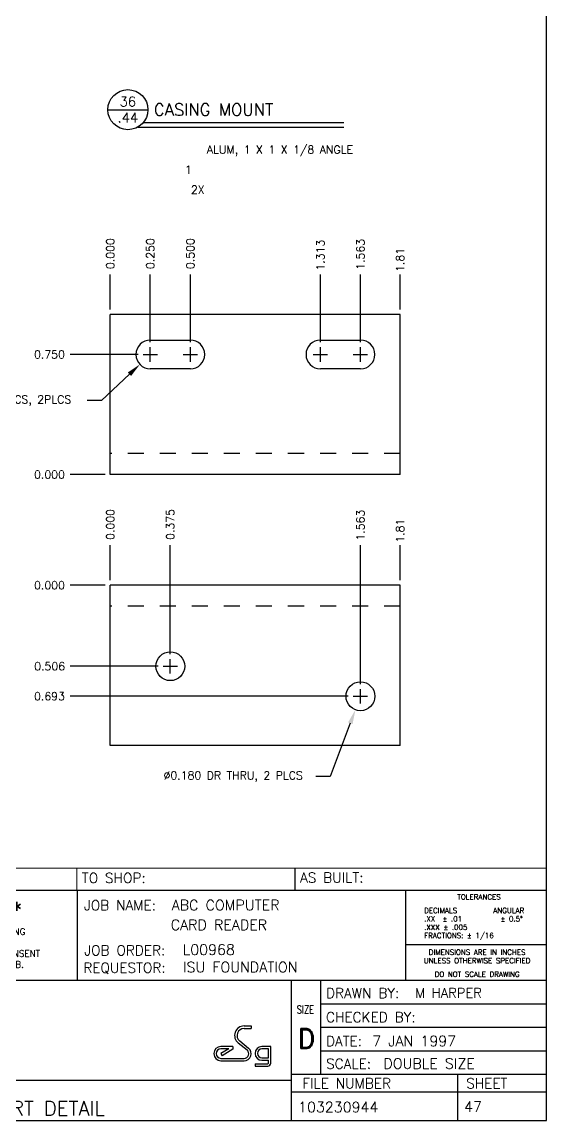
# Model space of a CAD drawing. Extents: x 0 to 22, y 0 to 17.6.
# Drawn here: x 13.22 to 16.5, y 0 to 6.86 of the extents above; entities that cross this region are included whole.
import ezdxf
from ezdxf.enums import TextEntityAlignment as Align

# ---------------------------------------------------------------- set-up
doc = ezdxf.new("R2010")
doc.units = 0
doc.header["$LTSCALE"] = 0.5
doc.header["$MEASUREMENT"] = 0
doc.linetypes.add('HIDDEN2', pattern=[0.1875, 0.125, -0.0625])
doc.layers.get('0').update_dxf_attribs({"linetype": 'CONTINUOUS'})
doc.layers.get('DEFPOINTS').update_dxf_attribs({"linetype": 'CONTINUOUS'})
for name, color, linetype in [('BORDER', 5, 'CONTINUOUS'), ('CASING', 193, 'CONTINUOUS'), ('DIM', 1, 'CONTINUOUS'), ('NFHIDDEN', 6, 'HIDDEN2'), ('OBJECT', 3, 'CONTINUOUS'), ('TEXT', 1, 'CONTINUOUS')]:
    doc.layers.add(name, color=color, linetype=linetype)
doc.styles.add('ADESK_C$1$ADESK_C$0$ADESK1', font='romans')
doc.styles.add('ADESK_C$1$ADESK_C$0$SIZE', font='romand')
doc.styles.add('BORDERTEXTM', font='romans', dxfattribs={"height": 0.125})
doc.styles.add('ROMANS', font='romans')
doc.styles.add('SIMPLEX', font='SIMPLEX')
doc.styles.add('TITLE', font='italic')
doc.dimstyles.new('ESGMECH', dxfattribs={"dimtxt": 0.1, "dimasz": 0.18, "dimexe": 0.18, "dimexo": 0.0625, "dimgap": 0.06, "dimtad": 0, "dimtih": 1, "dimtoh": 1, "dimdec": 3, "dimzin": 0, "dimdsep": 46, "dimtxsty": 'SIMPLEX', "dimcen": 0.09, "dimclrd": 1, "dimclre": 1, "dimclrt": 1, "dimadec": 0, "dimazin": 0, "dimtfac": 1, "dimtdec": 4, "dimtofl": 0, "dimtmove": 0, "dimatfit": 3, "dimfxl": 1, "dimtolj": 1, "dimtzin": 0, "dimarcsym": 0})
doc.dimstyles.new('ESGMECH$4', dxfattribs={"dimtxt": 0.1, "dimasz": 0.18, "dimexe": 0.18, "dimexo": 0.0625, "dimgap": 0.06, "dimtad": 0, "dimtih": 1, "dimtoh": 1, "dimdec": 3, "dimzin": 0, "dimdsep": 46, "dimtxsty": 'SIMPLEX', "dimcen": 0.09, "dimclrd": 1, "dimclre": 1, "dimclrt": 1, "dimadec": 0, "dimazin": 0, "dimtfac": 1, "dimtdec": 4, "dimtofl": 0, "dimtmove": 0, "dimatfit": 0, "dimfxl": 1, "dimtolj": 1, "dimtzin": 0, "dimarcsym": 0})

# ---------------------------------------------------------------- blocks, each defined once
blk = doc.blocks.new('T-BLK')
for p, q in [((-1.758, 1.75), (-1.758, 2.875)), ((-2.816, 0.576), (-2.816, 1.75))]:
    blk.add_line(p, q)
at = {"layer": 'BORDER'}
for p, q in [((-5.863, 2.875), (-5.863, 1.75)), ((-3.187, 0.576), (0, 0.576))]:
    blk.add_line(p, q, dxfattribs=at)
at = {"layer": 'BORDER', "linetype": 'Continuous'}
blk.add_line((-1.758, 2.199), (0, 2.199), dxfattribs=at)
at = {"layer": 'BORDER', "const_width": 0.0156}
for points in [[(0, 3.151), (-9.174, 3.151)], [(-9.174, 3.151), (-9.174, 0)], [(0, 2.875), (-9.174, 2.875)], [(0, 1.75), (-9.174, 1.75)], [(-3.187, 0), (-3.187, 1.75)], [(0, 0.576), (-3.187, 0.576)], [(-9.174, 0.5), (-3.187, 0.5)]]:
    blk.add_lwpolyline(points, dxfattribs=at)
at = {"layer": 'DIM'}
for p, q in [((-2.816, 1.456), (0, 1.456)), ((-2.816, 1.163), (0, 1.163)), ((-2.816, 0.869), (0, 0.869))]:
    blk.add_line(p, q, dxfattribs=at)
for points in [[(-1.107, 0.004), (-1.107, 0.576)], [(0, 0.353), (-3.187, 0.353)]]:
    blk.add_lwpolyline(points, dxfattribs=at)
at = {"layer": 'OBJECT'}
for p, q in [((-9.029, 0.678), (-8.529, 1.521)), ((-8.529, 1.521), (-8.029, 0.678)), ((-8.529, 1.396), (-9.029, 0.678)), ((-8.029, 0.678), (-8.529, 1.396)), ((-3.776, 1.18), (-3.687, 1.18)), ((-3.776, 1.15), (-3.687, 1.15)), ((-3.687, 1.18), (-3.687, 1.15)), ((-3.85, 0.969), (-3.739, 0.88)), ((-3.831, 0.992), (-3.721, 0.904)), ((-3.917, 0.923), (-4.066, 0.923)), ((-3.968, 0.893), (-4.066, 0.834)), ((-3.968, 0.893), (-4.066, 0.893)), ((-4.066, 0.834), (-4.051, 0.808)), ((-3.917, 0.888), (-4.051, 0.808)), ((-3.917, 0.923), (-3.917, 0.888)), ((-3.443, 0.923), (-3.554, 0.923)), ((-3.473, 0.893), (-3.554, 0.893)), ((-3.473, 0.781), (-3.473, 0.893)), ((-3.443, 0.716), (-3.443, 0.923)), ((-4.066, 0.775), (-3.776, 0.775)), ((-4.066, 0.745), (-3.776, 0.745)), ((-3.64, 0.708), (-3.481, 0.708)), ((-3.64, 0.708), (-3.64, 0.678)), ((-3.554, 0.781), (-3.473, 0.781)), ((-3.554, 0.751), (-3.473, 0.751)), ((-3.473, 0.716), (-3.473, 0.751)), ((-3.64, 0.678), (-3.481, 0.678))]:
    blk.add_line(p, q, dxfattribs=at)
at = {"layer": 'OBJECT', "const_width": 0.0156}
for points in [[(-5.866, 2.875), (-5.866, 3.151)], [(-3.139, 2.875), (-3.139, 3.151)]]:
    blk.add_lwpolyline(points, dxfattribs=at)
at = {"layer": 'OBJECT'}
blk.add_circle((-8.518, 0.928), 0.117, dxfattribs=at)
for centre, radius, start, end in [((-3.776, 1.061), 0.119, 90, 231.3801), ((-3.776, 1.061), 0.0887, 90, 231.3801), ((-4.066, 0.834), 0.0887, 90, 270), ((-4.066, 0.834), 0.0587, 90, 270), ((-3.776, 0.834), 0.0887, 270, 51.3801), ((-3.776, 0.834), 0.0587, 270, 51.3801), ((-3.554, 0.837), 0.086, 90, 270), ((-3.554, 0.837), 0.056, 90, 270), ((-3.481, 0.716), 0.00793, 270, 0), ((-3.481, 0.716), 0.0379, 270, 0)]:
    blk.add_arc(centre, radius, start, end, dxfattribs=at)
at = {"layer": 'DIM', "style": 'ADESK_C$1$ADESK_C$0$ADESK1'}
for s, p in [('TOLERANCES', (-0.842, 2.759)), ('DIMENSIONS ARE IN INCHES', (-0.865, 2.068)), ('UNLESS OTHERWISE SPECIFIED', (-0.865, 1.963)), ('DO NOT SCALE DRAWING', (-0.865, 1.793))]:
    blk.add_text(s, height=0.065, dxfattribs=at).set_placement(p, align=Align.CENTER)
for s, p in [('DECIMALS', (-1.527, 2.59)), ('ANGULAR', (-0.663, 2.59)), ('.XX  %%P .01', (-1.527, 2.485)), ('  %%P 0.5%%D', (-0.663, 2.485)), ('.XXX %%P .005', (-1.527, 2.38)), ('FRACTIONS: %%P 1/16', (-1.527, 2.278))]:
    blk.add_text(s, height=0.065, dxfattribs=at).set_placement(p)
at = {"layer": 'OBJECT', "linetype": 'Continuous', "style": 'SIMPLEX'}
for tag, p in [('TITLE_LINE_ONE', (-4.681, 2.625)), ('TITLE_LINE_TWO', (-4.693, 2.377)), ('JO/WO/DAYSHEET', (-4.544, 2.068)), ('REQUESTOR', (-4.54, 1.85)), ('FILE_NUMBER', (-3.102, 0.102)), ('SHEET', (-1.028, 0.106))]:
    blk.add_attdef(tag, p, '', height=0.13, dxfattribs=at)
at = {"layer": 'OBJECT', "flags": 2}
for tag, p, height, style in [('TOP_LINE_LOGO', (-7.927, 1.339), 0.17, 'TITLE'), ('FIRST_LOGO_LINE', (-7.92, 1.113), 0.1, 'SIMPLEX'), ('SECOND_LOGO_LINE', (-7.92, 0.956), 0.085, 'SIMPLEX'), ('BOTTOM_LINE_LOGO', (-7.922, 0.718), 0.125, 'TITLE')]:
    blk.add_attdef(tag, p, '', height=height, dxfattribs=dict(at, style=style))
at = {"layer": 'OBJECT', "linetype": 'Continuous', "style": 'ADESK_C$1$ADESK_C$0$SIZE'}
blk.add_attdef('D', text='', height=0.25, dxfattribs=at).set_placement((-2.998, 0.896), align=Align.CENTER)
at = {"layer": 'OBJECT', "style": 'SIMPLEX'}
blk.add_attdef('DESCRIPTION', (-8.917, 0.062), '', height=0.18, dxfattribs=at)
at = {"layer": 'TEXT', "style": 'BORDERTEXTM'}
for s, p in [('REQ. APPROVAL:', (-9.112, 2.966)), ('TO SHOP:', (-5.803, 2.966)), ('AS BUILT:', (-3.077, 2.971)), ('JOB NAME:', (-5.777, 2.625)), ('JOB ORDER:', (-5.773, 2.062)), ('REQUESTOR:', (-5.785, 1.844)), ('DRAWN BY:', (-2.753, 1.528)), ('CHECKED BY:', (-2.753, 1.227)), ('DATE:', (-2.753, 0.928)), ('SCALE:', (-2.752, 0.645)), ('DESCRIPTION:', (-9.096, 0.312))]:
    blk.add_text(s, height=0.125, dxfattribs=at).set_placement(p)
at = {"layer": 'TEXT', "linetype": 'Continuous', "style": 'SIMPLEX'}
blk.add_text('*** NOTICE ***', height=0.2, dxfattribs=at).set_placement((-7.557, 2.532), align=Align.CENTER)
for s, p in [('THE INFORMATION CONTAINED IN THIS DRAWING', (-9.038, 2.319)), ('MAY NOT BE USED IN WHOLE OR PART, NOR', (-9.038, 2.182)), ('REPRODUCED, WITHOUT THE EXPRESSED CONSENT', (-9.038, 2.045)), ('OF ENGINEERING SERVICES GROUP, AMES LAB.', (-9.038, 1.908))]:
    blk.add_text(s, height=0.08, dxfattribs=at).set_placement(p)
at = {"layer": 'TEXT', "style": 'ADESK_C$1$ADESK_C$0$ADESK1', "width": 0.75}
blk.add_text('SIZE', height=0.1, dxfattribs=at).set_placement((-3.118, 1.335))
at = {"layer": 'TEXT', "style": 'BORDERTEXTM'}
for s, p in [('FILE NUMBER', (-2.495, 0.463)), ('SHEET', (-0.744, 0.463))]:
    blk.add_text(s, height=0.125, dxfattribs=at).set_placement(p, align=Align.MIDDLE)
at = {"layer": 'TEXT', "linetype": 'Continuous', "style": 'SIMPLEX'}
for tag, p, height in [('DRAWN_BY', (-1.639, 1.533), 0.12), ('DD_MON_YYYY', (-2.175, 0.927), 0.13), ('SCALE', (-2.036, 0.644), 0.13)]:
    blk.add_attdef(tag, p, '', height=height, dxfattribs=at)
blk = doc.blocks.new('*D100')
at = {"color": 1, "linetype": 'ByBlock', "transparency": 16777216}
blk.add_line((13.7447, 3.3429), (13.526, 3.3429), dxfattribs=at)
at = {"layer": 'DEFPOINTS', "color": 0, "linetype": 'ByBlock', "transparency": 16777216}
for p in [(13.526, 3.3429), (13.776, 3.3429), (13.776, 3.3429)]:
    blk.add_point(p, dxfattribs=at)
at = {"color": 1, "linetype": 'ByBlock', "transparency": 16777216, "insert": (13.396, 3.3429), "char_height": 0.05, "attachment_point": 5, "style": 'SIMPLEX'}
blk.add_mtext('\\A1;0.000', dxfattribs=at)
blk = doc.blocks.new('*D101')
at = {"color": 1, "linetype": 'ByBlock', "transparency": 16777216}
blk.add_line((14.0747, 2.8369), (13.526, 2.8369), dxfattribs=at)
at = {"layer": 'DEFPOINTS', "color": 0, "linetype": 'ByBlock', "transparency": 16777216}
for p in [(13.776, 3.3429), (13.526, 2.8369), (14.106, 2.8369)]:
    blk.add_point(p, dxfattribs=at)
at = {"color": 1, "linetype": 'ByBlock', "transparency": 16777216, "insert": (13.3972, 2.8369), "char_height": 0.05, "attachment_point": 5, "style": 'SIMPLEX'}
blk.add_mtext('\\A1;0.506', dxfattribs=at)
blk = doc.blocks.new('*D102')
at = {"color": 1, "linetype": 'ByBlock', "transparency": 16777216}
blk.add_line((15.2622, 2.6494), (13.526, 2.6494), dxfattribs=at)
at = {"layer": 'DEFPOINTS', "color": 0, "linetype": 'ByBlock', "transparency": 16777216}
for p in [(13.776, 3.3429), (13.526, 2.6494), (15.2935, 2.6494)]:
    blk.add_point(p, dxfattribs=at)
at = {"color": 1, "linetype": 'ByBlock', "transparency": 16777216, "insert": (13.396, 2.6494), "char_height": 0.05, "attachment_point": 5, "style": 'SIMPLEX'}
blk.add_mtext('\\A1;0.693', dxfattribs=at)
blk = doc.blocks.new('*D103')
at = {"color": 1, "linetype": 'ByBlock', "transparency": 16777216}
blk.add_line((13.776, 3.3742), (13.776, 3.5929), dxfattribs=at)
at = {"layer": 'DEFPOINTS', "color": 0, "linetype": 'ByBlock', "transparency": 16777216}
for p in [(13.776, 3.5929), (13.776, 3.3429), (13.776, 3.3429)]:
    blk.add_point(p, dxfattribs=at)
at = {"color": 1, "linetype": 'ByBlock', "transparency": 16777216, "insert": (13.776, 3.7229), "char_height": 0.05, "attachment_point": 5, "rotation": 90, "style": 'SIMPLEX'}
blk.add_mtext('\\A1;0.000', dxfattribs=at)
blk = doc.blocks.new('*D104')
at = {"color": 1, "linetype": 'ByBlock', "transparency": 16777216}
blk.add_line((14.151, 2.9132), (14.151, 3.5929), dxfattribs=at)
at = {"layer": 'DEFPOINTS', "color": 0, "linetype": 'ByBlock', "transparency": 16777216}
for p in [(14.151, 3.5929), (13.776, 3.3429), (14.151, 2.8819)]:
    blk.add_point(p, dxfattribs=at)
at = {"color": 1, "linetype": 'ByBlock', "transparency": 16777216, "insert": (14.151, 3.7229), "char_height": 0.05, "attachment_point": 5, "rotation": 90, "style": 'SIMPLEX'}
blk.add_mtext('\\A1;0.375', dxfattribs=at)
blk = doc.blocks.new('*D105')
at = {"color": 1, "linetype": 'ByBlock', "transparency": 16777216}
blk.add_line((15.3385, 2.7257), (15.3385, 3.5929), dxfattribs=at)
at = {"layer": 'DEFPOINTS', "color": 0, "linetype": 'ByBlock', "transparency": 16777216}
for p in [(15.3385, 3.5929), (13.776, 3.3429), (15.3385, 2.6944)]:
    blk.add_point(p, dxfattribs=at)
at = {"color": 1, "linetype": 'ByBlock', "transparency": 16777216, "insert": (15.3385, 3.7181), "char_height": 0.05, "attachment_point": 5, "rotation": 90, "style": 'SIMPLEX'}
blk.add_mtext('\\A1;1.563', dxfattribs=at)
blk = doc.blocks.new('*D106')
at = {"color": 1, "linetype": 'ByBlock', "transparency": 16777216}
blk.add_line((13.7447, 4.0345), (13.526, 4.0345), dxfattribs=at)
at = {"layer": 'DEFPOINTS', "color": 0, "linetype": 'ByBlock', "transparency": 16777216}
for p in [(13.526, 4.0345), (13.776, 4.0345), (13.776, 4.0345)]:
    blk.add_point(p, dxfattribs=at)
at = {"color": 1, "linetype": 'ByBlock', "transparency": 16777216, "insert": (13.396, 4.0345), "char_height": 0.05, "attachment_point": 5, "style": 'SIMPLEX'}
blk.add_mtext('\\A1;0.000', dxfattribs=at)
blk = doc.blocks.new('*D107')
at = {"color": 1, "linetype": 'ByBlock', "transparency": 16777216}
blk.add_line((13.9497, 4.7845), (13.526, 4.7845), dxfattribs=at)
at = {"layer": 'DEFPOINTS', "color": 0, "linetype": 'ByBlock', "transparency": 16777216}
for p in [(13.526, 4.7845), (13.981, 4.7845), (13.776, 4.0345)]:
    blk.add_point(p, dxfattribs=at)
at = {"color": 1, "linetype": 'ByBlock', "transparency": 16777216, "insert": (13.396, 4.7845), "char_height": 0.05, "attachment_point": 5, "style": 'SIMPLEX'}
blk.add_mtext('\\A1;0.750', dxfattribs=at)
blk = doc.blocks.new('*D108')
at = {"color": 1, "linetype": 'ByBlock', "transparency": 16777216}
blk.add_line((13.776, 5.0657), (13.776, 5.2845), dxfattribs=at)
at = {"layer": 'DEFPOINTS', "color": 0, "linetype": 'ByBlock', "transparency": 16777216}
for p in [(13.776, 5.2845), (13.776, 5.0345), (13.776, 4.0345)]:
    blk.add_point(p, dxfattribs=at)
at = {"color": 1, "linetype": 'ByBlock', "transparency": 16777216, "insert": (13.776, 5.4145), "char_height": 0.05, "attachment_point": 5, "rotation": 90, "style": 'SIMPLEX'}
blk.add_mtext('\\A1;0.000', dxfattribs=at)
blk = doc.blocks.new('*D109')
at = {"color": 1, "linetype": 'ByBlock', "transparency": 16777216}
blk.add_line((14.026, 4.8607), (14.026, 5.2845), dxfattribs=at)
at = {"layer": 'DEFPOINTS', "color": 0, "linetype": 'ByBlock', "transparency": 16777216}
for p in [(14.026, 5.2845), (14.026, 4.8295), (13.776, 4.0345)]:
    blk.add_point(p, dxfattribs=at)
at = {"color": 1, "linetype": 'ByBlock', "transparency": 16777216, "insert": (14.026, 5.4145), "char_height": 0.05, "attachment_point": 5, "rotation": 90, "style": 'SIMPLEX'}
blk.add_mtext('\\A1;0.250', dxfattribs=at)
blk = doc.blocks.new('*D110')
at = {"color": 1, "linetype": 'ByBlock', "transparency": 16777216}
blk.add_line((14.276, 4.8607), (14.276, 5.2845), dxfattribs=at)
at = {"layer": 'DEFPOINTS', "color": 0, "linetype": 'ByBlock', "transparency": 16777216}
for p in [(14.276, 5.2845), (14.276, 4.8295), (13.776, 4.0345)]:
    blk.add_point(p, dxfattribs=at)
at = {"color": 1, "linetype": 'ByBlock', "transparency": 16777216, "insert": (14.276, 5.4145), "char_height": 0.05, "attachment_point": 5, "rotation": 90, "style": 'SIMPLEX'}
blk.add_mtext('\\A1;0.500', dxfattribs=at)
blk = doc.blocks.new('*D111')
at = {"color": 1, "linetype": 'ByBlock', "transparency": 16777216}
blk.add_line((15.0885, 4.8607), (15.0885, 5.2845), dxfattribs=at)
at = {"layer": 'DEFPOINTS', "color": 0, "linetype": 'ByBlock', "transparency": 16777216}
for p in [(15.0885, 5.2845), (15.0885, 4.8295), (13.776, 4.0345)]:
    blk.add_point(p, dxfattribs=at)
at = {"color": 1, "linetype": 'ByBlock', "transparency": 16777216, "insert": (15.0885, 5.405), "char_height": 0.05, "attachment_point": 5, "rotation": 90, "style": 'SIMPLEX'}
blk.add_mtext('\\A1;1.313', dxfattribs=at)
blk = doc.blocks.new('*D112')
at = {"color": 1, "linetype": 'ByBlock', "transparency": 16777216}
blk.add_line((15.3385, 4.8607), (15.3385, 5.2845), dxfattribs=at)
at = {"layer": 'DEFPOINTS', "color": 0, "linetype": 'ByBlock', "transparency": 16777216}
for p in [(15.3385, 5.2845), (15.3385, 4.8295), (13.776, 4.0345)]:
    blk.add_point(p, dxfattribs=at)
at = {"color": 1, "linetype": 'ByBlock', "transparency": 16777216, "insert": (15.3385, 5.4097), "char_height": 0.05, "attachment_point": 5, "rotation": 90, "style": 'SIMPLEX'}
blk.add_mtext('\\A1;1.563', dxfattribs=at)
blk = doc.blocks.new('*D113')
at = {"color": 1, "linetype": 'ByBlock', "transparency": 16777216}
for p, q in [((14.026, 4.7395), (14.026, 4.8295)), ((13.981, 4.7845), (14.071, 4.7845)), ((13.8954, 4.6606), (13.7218, 4.496)), ((13.7218, 4.496), (13.6318, 4.496))]:
    blk.add_line(p, q, dxfattribs=at)
blk.add_solid([(13.885, 4.6715), (13.9057, 4.6497), (13.9607, 4.7226)], dxfattribs=at)
at = {"layer": 'DEFPOINTS', "color": 0, "linetype": 'ByBlock', "transparency": 16777216}
for p in [(14.026, 4.7845), (13.9607, 4.7226)]:
    blk.add_point(p, dxfattribs=at)
at = {"color": 1, "linetype": 'ByBlock', "transparency": 16777216, "insert": (12.9899, 4.496), "char_height": 0.05, "attachment_point": 5, "style": 'SIMPLEX'}
blk.add_mtext('\\A1;{NOTCH FOR 8-32 SHCS, 2PLCS}', dxfattribs=at)
blk = doc.blocks.new('*D114')
at = {"color": 1, "linetype": 'ByBlock', "transparency": 16777216}
for p, q in [((15.3385, 2.6044), (15.3385, 2.6944)), ((15.2935, 2.6494), (15.3835, 2.6494)), ((15.2753, 2.4809), (15.1503, 2.1475)), ((15.1503, 2.1475), (15.0603, 2.1475))]:
    blk.add_line(p, q, dxfattribs=at)
blk.add_solid([(15.2612, 2.4861), (15.2893, 2.4756), (15.3069, 2.5651)], dxfattribs=at)
at = {"layer": 'DEFPOINTS', "color": 0, "linetype": 'ByBlock', "transparency": 16777216}
for p in [(15.3385, 2.6494), (15.3069, 2.5651)]:
    blk.add_point(p, dxfattribs=at)
at = {"color": 1, "linetype": 'ByBlock', "transparency": 16777216, "insert": (14.5434, 2.1475), "char_height": 0.05, "attachment_point": 5, "style": 'SIMPLEX'}
blk.add_mtext('\\A1;{∅0.180 DR THRU, 2 PLCS}', dxfattribs=at)
blk = doc.blocks.new('P-TITLE')
at = {"layer": 'OBJECT'}
for p, q in [((-1.562, -0.638), (-1.062, -0.638)), ((-1.113, -0.8), (1.387, -0.8)), ((1.387, -0.862), (-1.188, -0.862))]:
    blk.add_line(p, q, dxfattribs=at)
blk.add_circle((-1.312, -0.638), 0.25, dxfattribs=at)
at = {"layer": 'OBJECT', "style": 'ROMANS'}
for tag, p in [('NO.', (-1.312, -0.538)), ('PAGE', (-1.312, -0.738))]:
    blk.add_attdef(tag, text='', height=0.12, dxfattribs=at).set_placement(p, align=Align.MIDDLE)
for tag, p, height in [('DESCRIPTION', (-0.988, -0.712), 0.15), ('MATERIAL', (-0.325, -1.188), 0.1), ('#_REQUIRED', (-0.6, -1.438), 0.1), ('SCALE', (-0.525, -1.688), 0.1)]:
    blk.add_attdef(tag, p, '', height=height, dxfattribs=at)
at = {"layer": 'OBJECT', "style": 'ROMANS', "flags": 2}
for tag, p in [('MATERIAL:', (-1.163, -1.188)), ('REQD:', (-1.163, -1.438)), ('SCALE:', (-1.163, -1.688))]:
    blk.add_attdef(tag, p, '', height=0.1, dxfattribs=at)
blk = doc.blocks.new('*D135')
at = {"color": 1, "linetype": 'ByBlock', "transparency": 16777216}
blk.add_line((15.586, 5.0657), (15.586, 5.2845), dxfattribs=at)
at = {"layer": 'DEFPOINTS', "color": 0, "linetype": 'ByBlock', "transparency": 16777216}
for p in [(15.586, 5.2845), (15.586, 5.0345), (13.776, 4.0345)]:
    blk.add_point(p, dxfattribs=at)
at = {"color": 1, "linetype": 'ByBlock', "transparency": 16777216, "insert": (15.586, 5.3752), "char_height": 0.05, "attachment_point": 5, "rotation": 90, "style": 'SIMPLEX'}
blk.add_mtext('\\A1;{1.81}', dxfattribs=at)
blk = doc.blocks.new('*D136')
at = {"color": 1, "linetype": 'ByBlock', "transparency": 16777216}
blk.add_line((15.586, 3.3742), (15.586, 3.5929), dxfattribs=at)
at = {"layer": 'DEFPOINTS', "color": 0, "linetype": 'ByBlock', "transparency": 16777216}
for p in [(13.776, 4.0345), (15.586, 3.5929), (15.586, 3.3429)]:
    blk.add_point(p, dxfattribs=at)
at = {"color": 1, "linetype": 'ByBlock', "transparency": 16777216, "insert": (15.586, 3.6836), "char_height": 0.05, "attachment_point": 5, "rotation": 90, "style": 'SIMPLEX'}
blk.add_mtext('\\A1;{1.81}', dxfattribs=at)

msp = doc.modelspace()

# ---------------------------------------------------------------- linework, layer by layer
at = {"layer": 'BORDER'}
for p, q in [((16.5, 0), (16.5, 10.5)), ((0, 0), (16.5, 0))]:
    msp.add_line(p, q, dxfattribs=at)
at = {"layer": 'CASING', "color": 3}
for p, q in [((15.586, 5.0345), (13.776, 5.0345)), ((13.776, 4.0345), (13.776, 5.0345)), ((15.586, 4.0345), (15.586, 5.0345)), ((14.026, 4.8745), (14.276, 4.8745)), ((15.0885, 4.8745), (15.3385, 4.8745)), ((14.276, 4.6945), (14.026, 4.6945)), ((15.3385, 4.6945), (15.0885, 4.6945)), ((15.586, 4.0345), (13.776, 4.0345)), ((13.776, 2.3429), (13.776, 3.3429)), ((15.586, 3.3429), (13.776, 3.3429)), ((15.586, 2.3429), (15.586, 3.3429)), ((15.586, 2.3429), (13.776, 2.3429))]:
    msp.add_line(p, q, dxfattribs=at)
for centre in [(14.151, 2.8369), (15.3385, 2.6494)]:
    msp.add_circle(centre, 0.09, dxfattribs=at)
for centre, start, end in [((14.026, 4.7845), 90, 270), ((14.276, 4.7845), 270, 90), ((15.0885, 4.7845), 90, 270), ((15.3385, 4.7845), 270, 90)]:
    msp.add_arc(centre, 0.09, start, end, dxfattribs=at)
at = {"layer": 'DIM', "color": 1, "linetype": 'Continuous'}
for p, q in [((14.276, 4.7395), (14.276, 4.8295)), ((15.0885, 4.7395), (15.0885, 4.8295)), ((15.3385, 4.7395), (15.3385, 4.8295)), ((14.231, 4.7845), (14.321, 4.7845)), ((15.0435, 4.7845), (15.1335, 4.7845)), ((15.2935, 4.7845), (15.3835, 4.7845)), ((14.106, 2.8369), (14.196, 2.8369)), ((14.151, 2.7919), (14.151, 2.8819)), ((15.3385, 2.6044), (15.3385, 2.6944)), ((15.2935, 2.6494), (15.3835, 2.6494))]:
    msp.add_line(p, q, dxfattribs=at)
at = {"layer": 'NFHIDDEN'}
for p, q in [((15.586, 4.1655), (13.776, 4.1655)), ((15.586, 3.2119), (13.776, 3.2119))]:
    msp.add_line(p, q, dxfattribs=at)

# ---------------------------------------------------------------- block references
at = {"layer": 'BORDER'}
ref = msp.add_blockref('T-BLK', (16.5, 0), dxfattribs=dict(at, xscale=0.5, yscale=0.5, zscale=0.5))
ref.add_attrib('DESCRIPTION', 'ASSEMBLY AND PART DETAIL', (12.0416, 0.0311), dxfattribs={"layer": 'OBJECT', "height": 0.09, "style": 'SIMPLEX'})
ref.add_attrib('DRAWN_BY', 'M HARPER', (15.6803, 0.7666), dxfattribs={"layer": 'TEXT', "linetype": 'Continuous', "height": 0.06, "style": 'SIMPLEX'})
ref.add_attrib('FILE_NUMBER', '103230944', (14.949, 0.0508), dxfattribs={"layer": 'OBJECT', "linetype": 'Continuous', "height": 0.065, "style": 'SIMPLEX'})
ref.add_attrib('JO/WO/DAYSHEET', 'L00968', (14.2282, 1.0342), dxfattribs={"layer": 'OBJECT', "linetype": 'Continuous', "height": 0.065, "style": 'SIMPLEX'})
ref.add_attrib('REQUESTOR', 'ISU FOUNDATION', (14.2299, 0.925), dxfattribs={"layer": 'OBJECT', "linetype": 'Continuous', "height": 0.065, "style": 'SIMPLEX'})
ref.add_attrib('TITLE_LINE_ONE', 'ABC COMPUTER', (14.1593, 1.3125), dxfattribs={"layer": 'OBJECT', "linetype": 'Continuous', "height": 0.065, "style": 'SIMPLEX'})
ref.add_attrib('TITLE_LINE_TWO', 'CARD READER', (14.1537, 1.1887), dxfattribs={"layer": 'OBJECT', "linetype": 'Continuous', "height": 0.065, "style": 'SIMPLEX'})
ref.add_attrib('DD_MON_YYYY', '7 JAN 1997', (15.4123, 0.4635), dxfattribs={"layer": 'TEXT', "linetype": 'Continuous', "height": 0.065, "style": 'SIMPLEX'})
ref.add_attrib('D', 'D', dxfattribs={"layer": 'OBJECT', "linetype": 'Continuous', "height": 0.125, "style": 'ADESK_C$1$ADESK_C$0$SIZE'}).set_placement((15.001, 0.4482), align=Align.CENTER)
ref.add_attrib('SHEET', '47', (15.9862, 0.053), dxfattribs={"layer": 'OBJECT', "linetype": 'Continuous', "height": 0.065, "style": 'SIMPLEX'})
ref.add_attrib('SCALE', 'DOUBLE SIZE', (15.482, 0.3222), dxfattribs={"layer": 'TEXT', "linetype": 'Continuous', "height": 0.065, "style": 'SIMPLEX'})
at = {"layer": 'DIM'}
ref = msp.add_blockref('P-TITLE', (14.542, 6.6327), dxfattribs=dict(at, xscale=0.5, yscale=0.5, zscale=0.5))
ref.add_attrib('SCALE', '2X', (14.2795, 5.789), dxfattribs={"layer": 'OBJECT', "height": 0.05, "style": 'ROMANS'})
ref.add_attrib('#_REQUIRED', '1', (14.242, 5.9137), dxfattribs={"layer": 'OBJECT', "height": 0.05, "style": 'ROMANS'})
ref.add_attrib('MATERIAL', 'ALUM, 1 X 1 X 1/8 ANGLE', (14.3795, 6.039), dxfattribs={"layer": 'OBJECT', "height": 0.05, "style": 'ROMANS'})
ref.add_attrib('NO.', '36', dxfattribs={"layer": 'OBJECT', "height": 0.06, "style": 'ROMANS'}).set_placement((13.8858, 6.364), align=Align.MIDDLE)
ref.add_attrib('DESCRIPTION', 'CASING MOUNT', (14.0483, 6.2765), dxfattribs={"layer": 'OBJECT', "height": 0.075, "style": 'ROMANS'})
ref.add_attrib('PAGE', '.44', dxfattribs={"layer": 'OBJECT', "height": 0.06, "style": 'ROMANS'}).set_placement((13.8858, 6.264), align=Align.MIDDLE)

# ---------------------------------------------------------------- dimensions: what is measured, and where the dimension line sits
for feature_location, offset, dtype, origin, picture, middle in [((13.7759858186, 5.0344774284), (0, 0.25), 1, (13.7759858186, 4.0344774284), '*D108', (13.7759858186, 5.4144774284)), ((14.026, 4.8295), (0, 0.455), 1, (13.776, 4.0345), '*D109', (14.026, 5.4145)), ((14.276, 4.8295), (0, 0.455), 1, (13.776, 4.0345), '*D110', (14.276, 5.4145)), ((15.3384858186, 4.8294774284), (0, 0.455), 1, (13.7759858186, 4.0344774284), '*D112', (15.3384858186, 5.4097155236)), ((15.0884858186, 4.8294774284), (0, 0.455), 1, (13.7759858186, 4.0344774284), '*D111', (15.0884858186, 5.4049536189)), ((13.981, 4.7845), (-0.455, 0), 0, (13.776, 4.0345), '*D107', (13.396, 4.7845)), ((13.7759858186, 4.0344774284), (-0.25, 0), 0, (13.7759858186, 4.0344774284), '*D106', (13.3959858186, 4.0344774284)), ((13.7759858186, 3.3429025096), (0, 0.25), 1, (13.7759858186, 3.3429025096), '*D103', (13.7759858186, 3.7229025096)), ((14.151, 2.8819), (0, 0.711), 1, (13.776, 3.3429), '*D104', (14.151, 3.7229)), ((15.3384858186, 2.6944025096), (0, 0.8985), 1, (13.7759858186, 3.3429025096), '*D105', (15.3384858186, 3.7181406049)), ((13.7759858186, 3.3429025096), (-0.25, 0), 0, (13.7759858186, 3.3429025096), '*D100', (13.3959858186, 3.3429025096)), ((15.2934858186, 2.6494025096), (-1.7675, 0), 0, (13.7759858186, 3.3429025096), '*D102', (13.3959858186, 2.6494025096)), ((14.106, 2.8369), (-0.58, 0), 0, (13.776, 3.3429), '*D101', (13.3972, 2.8369))]:
    dim = msp.add_ordinate_dim(feature_location=feature_location, offset=offset, dtype=dtype, origin=origin, dimstyle='ESGMECH', override={"dimscale": 0.5}, dxfattribs=at)
    dim.commit()
    dim.dimension.update_dxf_attribs({"geometry": picture, "text_midpoint": middle})
for feature_location, picture, middle in [((15.586, 5.0345), '*D135', (15.586, 5.3752)), ((15.586, 3.3429), '*D136', (15.586, 3.6836))]:
    dim = msp.add_ordinate_dim(feature_location=feature_location, offset=(0, 0.25), dtype=1, origin=(13.776, 4.0345), text='{1.81}', dimstyle='ESGMECH', override={"dimscale": 0.5}, dxfattribs=at)
    dim.commit()
    dim.dimension.update_dxf_attribs({"geometry": picture, "text_midpoint": middle})
for center, mpoint, text, picture, middle in [((14.026, 4.7845), (13.9607, 4.7226), '{NOTCH FOR 8-32 SHCS, 2PLCS}', '*D113', (12.9899, 4.496)), ((15.3385, 2.6494), (15.3069, 2.5651), '{%%C0.180 DR THRU, 2 PLCS}', '*D114', (14.5434, 2.1475))]:
    dim = msp.add_radius_dim(center=center, mpoint=mpoint, text=text, dimstyle='ESGMECH$4', override={"dimscale": 0.5}, dxfattribs=at)
    dim.commit()
    dim.dimension.update_dxf_attribs({"geometry": picture, "text_midpoint": middle, "dimtype": 164})

doc.saveas('drawing.dxf')
